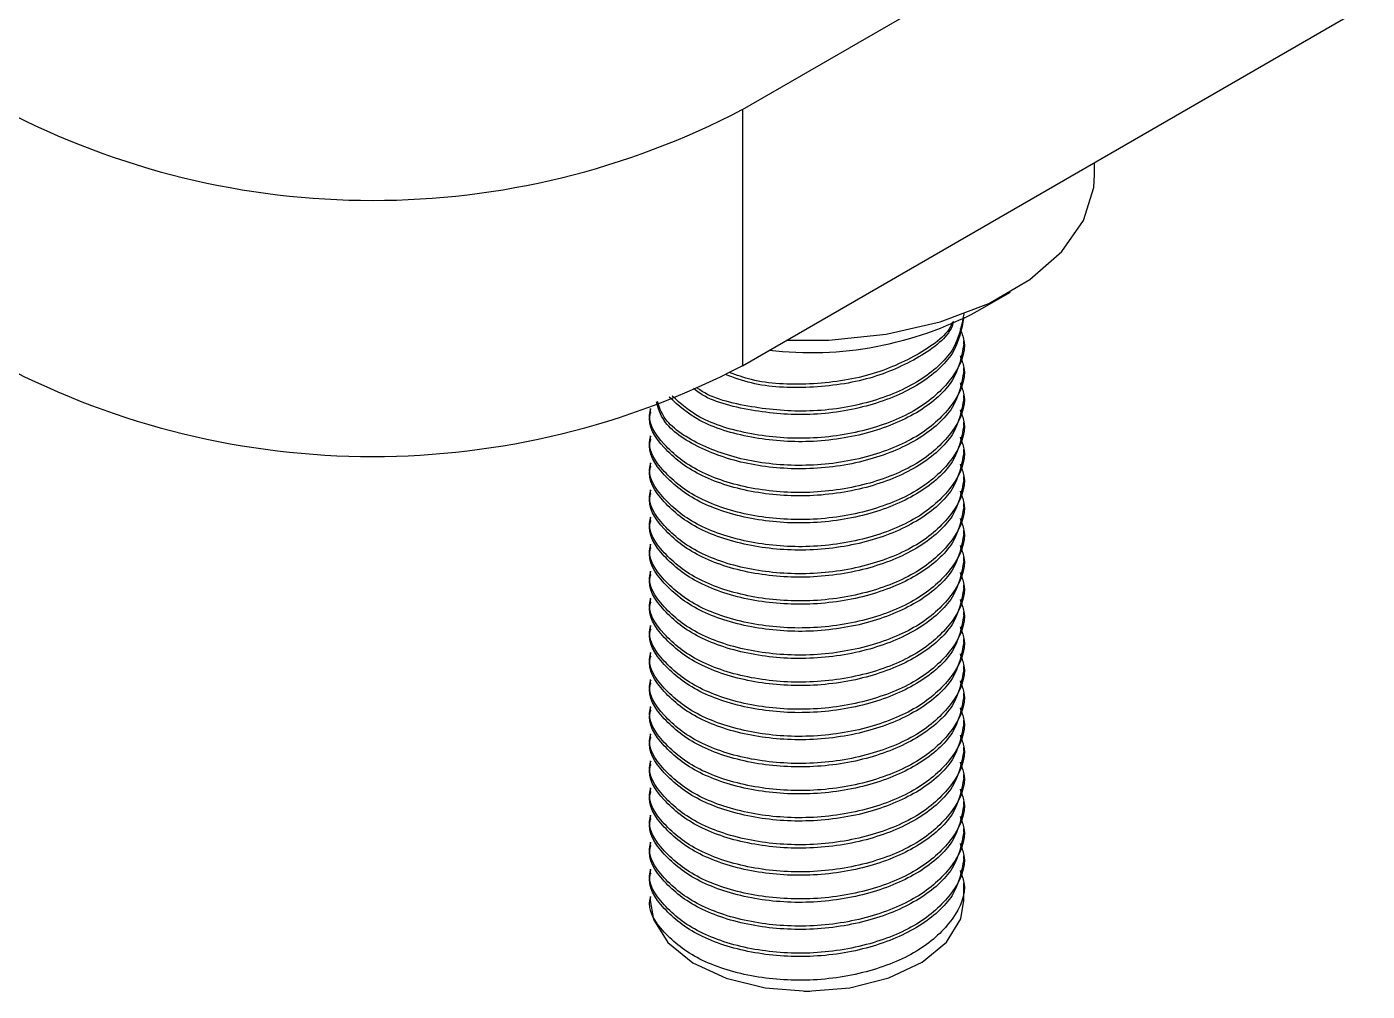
# Model space of a CAD drawing. Header units: millimetres. Extents: x 5 to 292, y 4 to 204.
# Drawn here: x 248.13 to 260.94, y 123.66 to 132.89 of the extents above; entities that cross this region are included whole.
import ezdxf

# ---------------------------------------------------------------- set-up
doc = ezdxf.new("R2010")
doc.units = ezdxf.units.MM

msp = doc.modelspace()

# ---------------------------------------------------------------- linework, layer by layer
at = {"color": 7, "linetype": 'Continuous', "lineweight": 25}
for p, q in [((254.968, 132.098), (260.943, 135.547)), ((254.968, 129.648), (260.943, 133.098)), ((254.968, 132.098), (254.968, 129.648)), ((258.337, 131.475), (258.337, 131.593)), ((257.213, 130.169), (257.531, 130.352)), ((257.087, 129.853), (257.087, 129.886)), ((257.087, 129.594), (257.087, 129.626)), ((257.087, 129.335), (257.087, 129.367)), ((254.087, 129.237), (254.087, 129.205)), ((257.087, 129.075), (257.087, 129.108)), ((254.087, 128.978), (254.087, 128.946)), ((257.087, 128.816), (257.087, 128.849)), ((254.087, 128.719), (254.087, 128.686)), ((257.087, 128.557), (257.087, 128.589)), ((254.087, 128.46), (254.087, 128.427)), ((257.087, 128.298), (257.087, 128.33)), ((254.087, 128.2), (254.087, 128.168)), ((257.087, 128.038), (257.087, 128.071)), ((254.087, 127.941), (254.087, 127.909)), ((257.087, 127.779), (257.087, 127.812)), ((254.087, 127.682), (254.087, 127.649)), ((257.087, 127.52), (257.087, 127.552)), ((254.087, 127.423), (254.087, 127.39)), ((257.087, 127.261), (257.087, 127.293)), ((254.087, 127.163), (254.087, 127.131)), ((257.087, 127.001), (257.087, 127.034)), ((254.087, 126.904), (254.087, 126.872)), ((257.087, 126.742), (257.087, 126.775)), ((254.087, 126.645), (254.087, 126.612)), ((257.087, 126.483), (257.087, 126.515)), ((254.087, 126.386), (254.087, 126.353)), ((257.087, 126.224), (257.087, 126.256)), ((254.087, 126.126), (254.087, 126.094)), ((257.087, 125.964), (257.087, 125.997)), ((254.087, 125.867), (254.087, 125.835)), ((257.087, 125.705), (257.087, 125.738)), ((254.087, 125.608), (254.087, 125.575)), ((257.087, 125.446), (257.087, 125.478)), ((254.087, 125.349), (254.087, 125.316)), ((257.087, 125.187), (257.087, 125.219)), ((254.087, 125.089), (254.087, 125.057)), ((257.087, 124.927), (257.087, 124.96)), ((254.087, 124.83), (254.087, 124.798)), ((257.087, 124.53), (257.087, 124.7)), ((254.087, 124.571), (254.087, 124.53)), ((255.56, 123.664), (255.565, 123.664)), ((255.565, 123.664), (255.608, 123.664)), ((255.608, 123.664), (255.614, 123.664))]:
    msp.add_line(p, q, dxfattribs=at)
at = {"color": 7, "linetype": 'Continuous', "lineweight": 25, "flags": 128}
for points in [[(255.389, 129.891), (255.795, 129.892), (256.343, 129.948), (256.86, 130.068), (257.324, 130.244), (257.718, 130.471), (258.024, 130.74), (258.231, 131.038), (258.329, 131.354), (258.337, 131.475)], [(254.087, 124.53), (254.119, 124.35), (254.257, 124.128), (254.494, 123.936), (254.812, 123.788), (255.187, 123.695), (255.592, 123.664), (255.996, 123.697), (256.37, 123.791), (256.686, 123.941), (256.921, 124.134), (257.056, 124.356), (257.087, 124.53)]]:
    msp.add_lwpolyline(points, dxfattribs=at)
at = {"color": 7, "linetype": 'Continuous', "lineweight": 25}
for centre, radius, start, end in [((251.432, 138.858), 7.629, 242.3911, 297.6089), ((255.621, 133.172), 3.399, 263.2874, 297.9233), ((251.432, 136.408), 7.629, 242.3911, 297.6089)]:
    msp.add_arc(centre, radius, start, end, dxfattribs=at)
for points, knots in [([(257.086, 130.112), (257.064, 129.994), (257.02, 129.759), (256.682, 129.459), (256.199, 129.25), (255.617, 129.158), (255.047, 129.208), (254.65, 129.311), (254.521, 129.414), (254.502, 129.429)], [0, 0, 0, 0, 0.163511, 0.32437, 0.484711, 0.64968, 0.808263, 0.971199, 1, 1, 1, 1]), ([(257.086, 130.145), (257.064, 130.026), (257.02, 129.791), (256.682, 129.491), (256.199, 129.282), (255.617, 129.191), (255.048, 129.242), (254.662, 129.337), (254.541, 129.432), (254.531, 129.439)], [0, 0, 0, 0, 0.165834, 0.328978, 0.491597, 0.65891, 0.819746, 0.984997, 1, 1, 1, 1]), ([(257.05, 130.002), (257.065, 129.964), (257.125, 129.811), (257.001, 129.532), (256.687, 129.232), (256.197, 129.023), (255.619, 128.932), (255.041, 128.978), (254.56, 129.124), (254.378, 129.285), (254.298, 129.356)], [0, 0, 0, 0, 0.046585, 0.189562, 0.329059, 0.468106, 0.611166, 0.748689, 0.889986, 1, 1, 1, 1]), ([(256.989, 130.072), (256.984, 130.056), (256.946, 129.926), (256.671, 129.72), (256.2, 129.507), (255.623, 129.423), (255.123, 129.446), (254.888, 129.533), (254.807, 129.563)], [0, 0, 0, 0, 0.029421, 0.244299, 0.458484, 0.678851, 0.890688, 1, 1, 1, 1]), ([(256.977, 130.068), (256.976, 130.064), (256.939, 129.947), (256.669, 129.753), (256.2, 129.539), (255.623, 129.456), (255.137, 129.476), (254.913, 129.558), (254.845, 129.583)], [0, 0, 0, 0, 0.006838, 0.230558, 0.453556, 0.682992, 0.903546, 1, 1, 1, 1]), ([(257.086, 129.853), (257.064, 129.735), (257.02, 129.499), (256.682, 129.199), (256.198, 128.99), (255.619, 128.9), (255.04, 128.946), (254.547, 129.097), (254.357, 129.267), (254.269, 129.346)], [0, 0, 0, 0, 0.147022, 0.29166, 0.435832, 0.584165, 0.726756, 0.873262, 1, 1, 1, 1]), ([(257.05, 129.743), (257.065, 129.705), (257.125, 129.552), (257.001, 129.272), (256.687, 128.973), (256.196, 128.763), (255.621, 128.674), (255.035, 128.717), (254.542, 128.883), (254.224, 129.097), (254.174, 129.255), (254.157, 129.306)], [0, 0, 0, 0, 0.042329, 0.172241, 0.298991, 0.425332, 0.555321, 0.680277, 0.808664, 0.937872, 1, 1, 1, 1]), ([(257.086, 129.594), (257.064, 129.475), (257.02, 129.24), (256.682, 128.94), (256.198, 128.731), (255.621, 128.641), (255.035, 128.685), (254.541, 128.85), (254.216, 129.073), (254.164, 129.241), (254.146, 129.302)], [0, 0, 0, 0, 0.133069, 0.263981, 0.394471, 0.528727, 0.657786, 0.790388, 0.923839, 1, 1, 1, 1]), ([(257.05, 129.484), (257.065, 129.446), (257.125, 129.292), (257.001, 129.013), (256.687, 128.714), (256.196, 128.504), (255.62, 128.414), (255.038, 128.458), (254.53, 128.623), (254.201, 128.886), (254.052, 129.114), (254.092, 129.229), (254.095, 129.237)], [0, 0, 0, 0, 0.039257, 0.15974, 0.277292, 0.394464, 0.515018, 0.630906, 0.749974, 0.869806, 0.990881, 1, 1, 1, 1]), ([(257.086, 129.335), (257.064, 129.216), (257.02, 128.981), (256.682, 128.681), (256.198, 128.472), (255.62, 128.382), (255.038, 128.426), (254.53, 128.591), (254.201, 128.854), (254.052, 129.082), (254.092, 129.196), (254.095, 129.204)], [0, 0, 0, 0, 0.1245, 0.246981, 0.369067, 0.494678, 0.615426, 0.739488, 0.864345, 0.990499, 1, 1, 1, 1]), ([(257.05, 129.224), (257.065, 129.187), (257.125, 129.033), (257.001, 128.754), (256.687, 128.454), (256.196, 128.245), (255.62, 128.155), (255.038, 128.199), (254.53, 128.364), (254.201, 128.627), (254.052, 128.855), (254.092, 128.969), (254.095, 128.977)], [0, 0, 0, 0, 0.039257, 0.15974, 0.277292, 0.394464, 0.515018, 0.630906, 0.749974, 0.869806, 0.990881, 1, 1, 1, 1]), ([(257.086, 129.075), (257.064, 128.957), (257.02, 128.722), (256.682, 128.422), (256.198, 128.212), (255.62, 128.123), (255.038, 128.167), (254.53, 128.331), (254.201, 128.594), (254.052, 128.823), (254.092, 128.937), (254.095, 128.945)], [0, 0, 0, 0, 0.1245, 0.246981, 0.369067, 0.494678, 0.615426, 0.739488, 0.864345, 0.990499, 1, 1, 1, 1]), ([(257.05, 128.965), (257.065, 128.927), (257.125, 128.774), (257.001, 128.495), (256.687, 128.195), (256.196, 127.986), (255.62, 127.896), (255.038, 127.94), (254.53, 128.104), (254.201, 128.367), (254.052, 128.596), (254.092, 128.71), (254.095, 128.718)], [0, 0, 0, 0, 0.039257, 0.15974, 0.277292, 0.394464, 0.515018, 0.630906, 0.749974, 0.869806, 0.990881, 1, 1, 1, 1]), ([(257.086, 128.816), (257.064, 128.698), (257.02, 128.462), (256.682, 128.162), (256.198, 127.953), (255.62, 127.863), (255.038, 127.908), (254.53, 128.072), (254.201, 128.335), (254.052, 128.563), (254.092, 128.678), (254.095, 128.686)], [0, 0, 0, 0, 0.1245, 0.246981, 0.369067, 0.494678, 0.615426, 0.739488, 0.864345, 0.990499, 1, 1, 1, 1]), ([(257.05, 128.706), (257.065, 128.668), (257.125, 128.515), (257.001, 128.235), (256.687, 127.936), (256.196, 127.726), (255.62, 127.637), (255.038, 127.681), (254.53, 127.845), (254.201, 128.108), (254.052, 128.337), (254.092, 128.451), (254.095, 128.459)], [0, 0, 0, 0, 0.039257, 0.15974, 0.277292, 0.394464, 0.515018, 0.630906, 0.749974, 0.869806, 0.990881, 1, 1, 1, 1]), ([(257.086, 128.557), (257.064, 128.438), (257.02, 128.203), (256.682, 127.903), (256.198, 127.694), (255.62, 127.604), (255.038, 127.648), (254.53, 127.813), (254.201, 128.076), (254.052, 128.304), (254.092, 128.418), (254.095, 128.426)], [0, 0, 0, 0, 0.1245, 0.246981, 0.369067, 0.494678, 0.615426, 0.739488, 0.864345, 0.990499, 1, 1, 1, 1]), ([(257.05, 128.447), (257.065, 128.409), (257.125, 128.255), (257.001, 127.976), (256.687, 127.677), (256.196, 127.467), (255.62, 127.377), (255.038, 127.421), (254.53, 127.586), (254.201, 127.849), (254.052, 128.077), (254.092, 128.192), (254.095, 128.2)], [0, 0, 0, 0, 0.039257, 0.15974, 0.277292, 0.394464, 0.515018, 0.630906, 0.749974, 0.869806, 0.990881, 1, 1, 1, 1]), ([(257.086, 128.298), (257.064, 128.179), (257.02, 127.944), (256.682, 127.644), (256.198, 127.435), (255.62, 127.345), (255.038, 127.389), (254.53, 127.554), (254.201, 127.817), (254.052, 128.045), (254.092, 128.159), (254.095, 128.167)], [0, 0, 0, 0, 0.1245, 0.246981, 0.369067, 0.494678, 0.615426, 0.739488, 0.864345, 0.990499, 1, 1, 1, 1]), ([(257.05, 128.187), (257.065, 128.15), (257.125, 127.996), (257.001, 127.717), (256.687, 127.417), (256.196, 127.208), (255.62, 127.118), (255.038, 127.162), (254.53, 127.327), (254.201, 127.59), (254.052, 127.818), (254.092, 127.932), (254.095, 127.94)], [0, 0, 0, 0, 0.039257, 0.15974, 0.277292, 0.394464, 0.515018, 0.630906, 0.749974, 0.869806, 0.990881, 1, 1, 1, 1]), ([(257.086, 128.038), (257.064, 127.92), (257.02, 127.685), (256.682, 127.385), (256.198, 127.175), (255.62, 127.086), (255.038, 127.13), (254.53, 127.294), (254.201, 127.557), (254.052, 127.786), (254.092, 127.9), (254.095, 127.908)], [0, 0, 0, 0, 0.1245, 0.246981, 0.369067, 0.494678, 0.615426, 0.739488, 0.864345, 0.990499, 1, 1, 1, 1]), ([(257.05, 127.928), (257.065, 127.89), (257.125, 127.737), (257.001, 127.458), (256.687, 127.158), (256.196, 126.949), (255.62, 126.859), (255.038, 126.903), (254.53, 127.067), (254.201, 127.33), (254.052, 127.559), (254.092, 127.673), (254.095, 127.681)], [0, 0, 0, 0, 0.039257, 0.15974, 0.277292, 0.394464, 0.515018, 0.630906, 0.749974, 0.869806, 0.990881, 1, 1, 1, 1]), ([(257.086, 127.779), (257.064, 127.661), (257.02, 127.425), (256.682, 127.125), (256.198, 126.916), (255.62, 126.826), (255.038, 126.871), (254.53, 127.035), (254.201, 127.298), (254.052, 127.526), (254.092, 127.641), (254.095, 127.649)], [0, 0, 0, 0, 0.1245, 0.246981, 0.369067, 0.494678, 0.615426, 0.739488, 0.864345, 0.990499, 1, 1, 1, 1]), ([(257.05, 127.669), (257.065, 127.631), (257.125, 127.478), (257.001, 127.198), (256.687, 126.899), (256.196, 126.689), (255.62, 126.6), (255.038, 126.644), (254.53, 126.808), (254.201, 127.071), (254.052, 127.3), (254.092, 127.414), (254.095, 127.422)], [0, 0, 0, 0, 0.039257, 0.15974, 0.277292, 0.394464, 0.515018, 0.630906, 0.749974, 0.869806, 0.990881, 1, 1, 1, 1]), ([(257.086, 127.52), (257.064, 127.401), (257.02, 127.166), (256.682, 126.866), (256.198, 126.657), (255.62, 126.567), (255.038, 126.611), (254.53, 126.776), (254.201, 127.039), (254.052, 127.267), (254.092, 127.381), (254.095, 127.389)], [0, 0, 0, 0, 0.1245, 0.246981, 0.369067, 0.494678, 0.615426, 0.739488, 0.864345, 0.990499, 1, 1, 1, 1]), ([(257.05, 127.41), (257.065, 127.372), (257.125, 127.218), (257.001, 126.939), (256.687, 126.64), (256.196, 126.43), (255.62, 126.34), (255.038, 126.384), (254.53, 126.549), (254.201, 126.812), (254.052, 127.04), (254.092, 127.155), (254.095, 127.162)], [0, 0, 0, 0, 0.039257, 0.15974, 0.277292, 0.394464, 0.515018, 0.630906, 0.749974, 0.869806, 0.990881, 1, 1, 1, 1]), ([(257.086, 127.261), (257.064, 127.142), (257.02, 126.907), (256.682, 126.607), (256.198, 126.398), (255.62, 126.308), (255.038, 126.352), (254.53, 126.517), (254.201, 126.78), (254.052, 127.008), (254.092, 127.122), (254.095, 127.13)], [0, 0, 0, 0, 0.1245, 0.246981, 0.369067, 0.494678, 0.615426, 0.739488, 0.864345, 0.990499, 1, 1, 1, 1]), ([(257.05, 127.15), (257.065, 127.113), (257.125, 126.959), (257.001, 126.68), (256.687, 126.38), (256.196, 126.171), (255.62, 126.081), (255.038, 126.125), (254.53, 126.29), (254.201, 126.553), (254.052, 126.781), (254.092, 126.895), (254.095, 126.903)], [0, 0, 0, 0, 0.039257, 0.15974, 0.277292, 0.394464, 0.515018, 0.630906, 0.749974, 0.869806, 0.990881, 1, 1, 1, 1]), ([(257.086, 127.001), (257.064, 126.883), (257.02, 126.648), (256.682, 126.348), (256.198, 126.138), (255.62, 126.049), (255.038, 126.093), (254.53, 126.257), (254.201, 126.52), (254.052, 126.749), (254.092, 126.863), (254.095, 126.871)], [0, 0, 0, 0, 0.1244998, 0.2469811, 0.3690674, 0.4946778, 0.615426, 0.7394883, 0.8643453, 0.9904988, 1, 1, 1, 1]), ([(257.05, 126.891), (257.065, 126.853), (257.125, 126.7), (257.001, 126.421), (256.687, 126.121), (256.196, 125.912), (255.62, 125.822), (255.038, 125.866), (254.53, 126.03), (254.201, 126.293), (254.052, 126.522), (254.092, 126.636), (254.095, 126.644)], [0, 0, 0, 0, 0.039257, 0.15974, 0.277292, 0.394464, 0.515018, 0.630906, 0.749974, 0.869806, 0.990881, 1, 1, 1, 1]), ([(257.086, 126.742), (257.064, 126.624), (257.02, 126.388), (256.682, 126.088), (256.198, 125.879), (255.62, 125.789), (255.038, 125.833), (254.53, 125.998), (254.201, 126.261), (254.052, 126.489), (254.092, 126.604), (254.095, 126.612)], [0, 0, 0, 0, 0.1245, 0.246981, 0.369067, 0.494678, 0.615426, 0.739488, 0.864345, 0.990499, 1, 1, 1, 1]), ([(257.05, 126.632), (257.065, 126.594), (257.125, 126.441), (257.001, 126.161), (256.687, 125.862), (256.196, 125.652), (255.62, 125.563), (255.038, 125.607), (254.53, 125.771), (254.201, 126.034), (254.052, 126.263), (254.092, 126.377), (254.095, 126.385)], [0, 0, 0, 0, 0.039257, 0.15974, 0.277292, 0.394464, 0.515018, 0.630906, 0.749974, 0.869806, 0.990881, 1, 1, 1, 1]), ([(257.086, 126.483), (257.064, 126.364), (257.02, 126.129), (256.682, 125.829), (256.198, 125.62), (255.62, 125.53), (255.038, 125.574), (254.53, 125.739), (254.201, 126.002), (254.052, 126.23), (254.092, 126.344), (254.095, 126.352)], [0, 0, 0, 0, 0.1244998, 0.2469811, 0.3690674, 0.4946778, 0.615426, 0.7394883, 0.8643453, 0.9904988, 1, 1, 1, 1]), ([(257.05, 126.373), (257.065, 126.335), (257.125, 126.181), (257.001, 125.902), (256.687, 125.603), (256.196, 125.393), (255.62, 125.303), (255.038, 125.347), (254.53, 125.512), (254.201, 125.775), (254.052, 126.003), (254.092, 126.117), (254.095, 126.125)], [0, 0, 0, 0, 0.039257, 0.15974, 0.277292, 0.394464, 0.515018, 0.630906, 0.749974, 0.869806, 0.990881, 1, 1, 1, 1]), ([(257.086, 126.224), (257.064, 126.105), (257.02, 125.87), (256.682, 125.57), (256.198, 125.361), (255.62, 125.271), (255.038, 125.315), (254.53, 125.48), (254.201, 125.743), (254.052, 125.971), (254.092, 126.085), (254.095, 126.093)], [0, 0, 0, 0, 0.1244998, 0.2469811, 0.3690674, 0.4946778, 0.615426, 0.7394884, 0.8643453, 0.9904988, 1, 1, 1, 1]), ([(257.05, 126.113), (257.065, 126.076), (257.125, 125.922), (257.001, 125.643), (256.687, 125.343), (256.196, 125.134), (255.62, 125.044), (255.038, 125.088), (254.53, 125.253), (254.201, 125.516), (254.052, 125.744), (254.092, 125.858), (254.095, 125.866)], [0, 0, 0, 0, 0.039257, 0.15974, 0.277292, 0.394464, 0.515018, 0.630906, 0.749974, 0.869806, 0.990881, 1, 1, 1, 1]), ([(257.086, 125.964), (257.064, 125.846), (257.02, 125.611), (256.682, 125.311), (256.198, 125.101), (255.62, 125.012), (255.038, 125.056), (254.53, 125.22), (254.201, 125.483), (254.052, 125.712), (254.092, 125.826), (254.095, 125.834)], [0, 0, 0, 0, 0.1244998, 0.2469811, 0.3690674, 0.4946778, 0.615426, 0.7394883, 0.8643453, 0.9904988, 1, 1, 1, 1]), ([(257.05, 125.854), (257.065, 125.816), (257.125, 125.663), (257.001, 125.384), (256.687, 125.084), (256.196, 124.875), (255.62, 124.785), (255.038, 124.829), (254.53, 124.993), (254.201, 125.256), (254.052, 125.485), (254.092, 125.599), (254.095, 125.607)], [0, 0, 0, 0, 0.039257, 0.15974, 0.277292, 0.394464, 0.515018, 0.630906, 0.749974, 0.869806, 0.990881, 1, 1, 1, 1]), ([(257.086, 125.705), (257.064, 125.587), (257.02, 125.351), (256.682, 125.051), (256.198, 124.842), (255.62, 124.752), (255.038, 124.796), (254.53, 124.961), (254.201, 125.224), (254.052, 125.452), (254.092, 125.567), (254.095, 125.575)], [0, 0, 0, 0, 0.1244998, 0.2469811, 0.3690674, 0.4946778, 0.615426, 0.7394884, 0.8643453, 0.9904988, 1, 1, 1, 1]), ([(257.05, 125.595), (257.065, 125.557), (257.125, 125.404), (257.001, 125.124), (256.687, 124.825), (256.196, 124.615), (255.62, 124.526), (255.038, 124.57), (254.53, 124.734), (254.201, 124.997), (254.052, 125.226), (254.092, 125.34), (254.095, 125.348)], [0, 0, 0, 0, 0.039257, 0.15974, 0.277292, 0.394464, 0.515018, 0.630906, 0.749974, 0.869806, 0.990881, 1, 1, 1, 1]), ([(257.086, 125.446), (257.064, 125.327), (257.02, 125.092), (256.682, 124.792), (256.198, 124.583), (255.62, 124.493), (255.038, 124.537), (254.53, 124.702), (254.201, 124.965), (254.052, 125.193), (254.092, 125.307), (254.095, 125.315)], [0, 0, 0, 0, 0.1245, 0.246981, 0.369067, 0.494678, 0.615426, 0.739488, 0.864345, 0.990499, 1, 1, 1, 1]), ([(257.05, 125.336), (257.065, 125.298), (257.125, 125.144), (257.001, 124.865), (256.687, 124.566), (256.196, 124.356), (255.62, 124.266), (255.038, 124.31), (254.53, 124.475), (254.201, 124.738), (254.052, 124.966), (254.092, 125.08), (254.095, 125.088)], [0, 0, 0, 0, 0.039257, 0.15974, 0.277292, 0.394464, 0.515018, 0.630906, 0.749974, 0.869806, 0.990881, 1, 1, 1, 1]), ([(257.086, 125.187), (257.064, 125.068), (257.02, 124.833), (256.682, 124.533), (256.198, 124.324), (255.62, 124.234), (255.038, 124.278), (254.53, 124.443), (254.201, 124.706), (254.052, 124.934), (254.092, 125.048), (254.095, 125.056)], [0, 0, 0, 0, 0.1244998, 0.2469811, 0.3690674, 0.4946778, 0.615426, 0.7394884, 0.8643453, 0.9904988, 1, 1, 1, 1]), ([(257.05, 125.076), (257.065, 125.039), (257.125, 124.885), (257.001, 124.606), (256.687, 124.306), (256.196, 124.097), (255.62, 124.007), (255.038, 124.051), (254.53, 124.216), (254.201, 124.479), (254.052, 124.707), (254.092, 124.821), (254.095, 124.829)], [0, 0, 0, 0, 0.039257, 0.15974, 0.277292, 0.394464, 0.515018, 0.630906, 0.749974, 0.869806, 0.990881, 1, 1, 1, 1]), ([(257.086, 124.927), (257.064, 124.809), (257.02, 124.574), (256.682, 124.274), (256.198, 124.064), (255.62, 123.975), (255.038, 124.019), (254.53, 124.183), (254.201, 124.446), (254.052, 124.675), (254.092, 124.789), (254.095, 124.797)], [0, 0, 0, 0, 0.1245, 0.246981, 0.369067, 0.494678, 0.615426, 0.739488, 0.864345, 0.990499, 1, 1, 1, 1]), ([(257.05, 124.817), (257.065, 124.779), (257.125, 124.626), (257.001, 124.347), (256.687, 124.047), (256.196, 123.838), (255.62, 123.748), (255.038, 123.792), (254.53, 123.956), (254.201, 124.219), (254.052, 124.448), (254.092, 124.562), (254.095, 124.57)], [0, 0, 0, 0, 0.039257, 0.15974, 0.277292, 0.394464, 0.515018, 0.630906, 0.749974, 0.869806, 0.990881, 1, 1, 1, 1])]:
    msp.add_open_spline(points, degree=3, knots=knots, dxfattribs=at)

doc.saveas('drawing.dxf')
